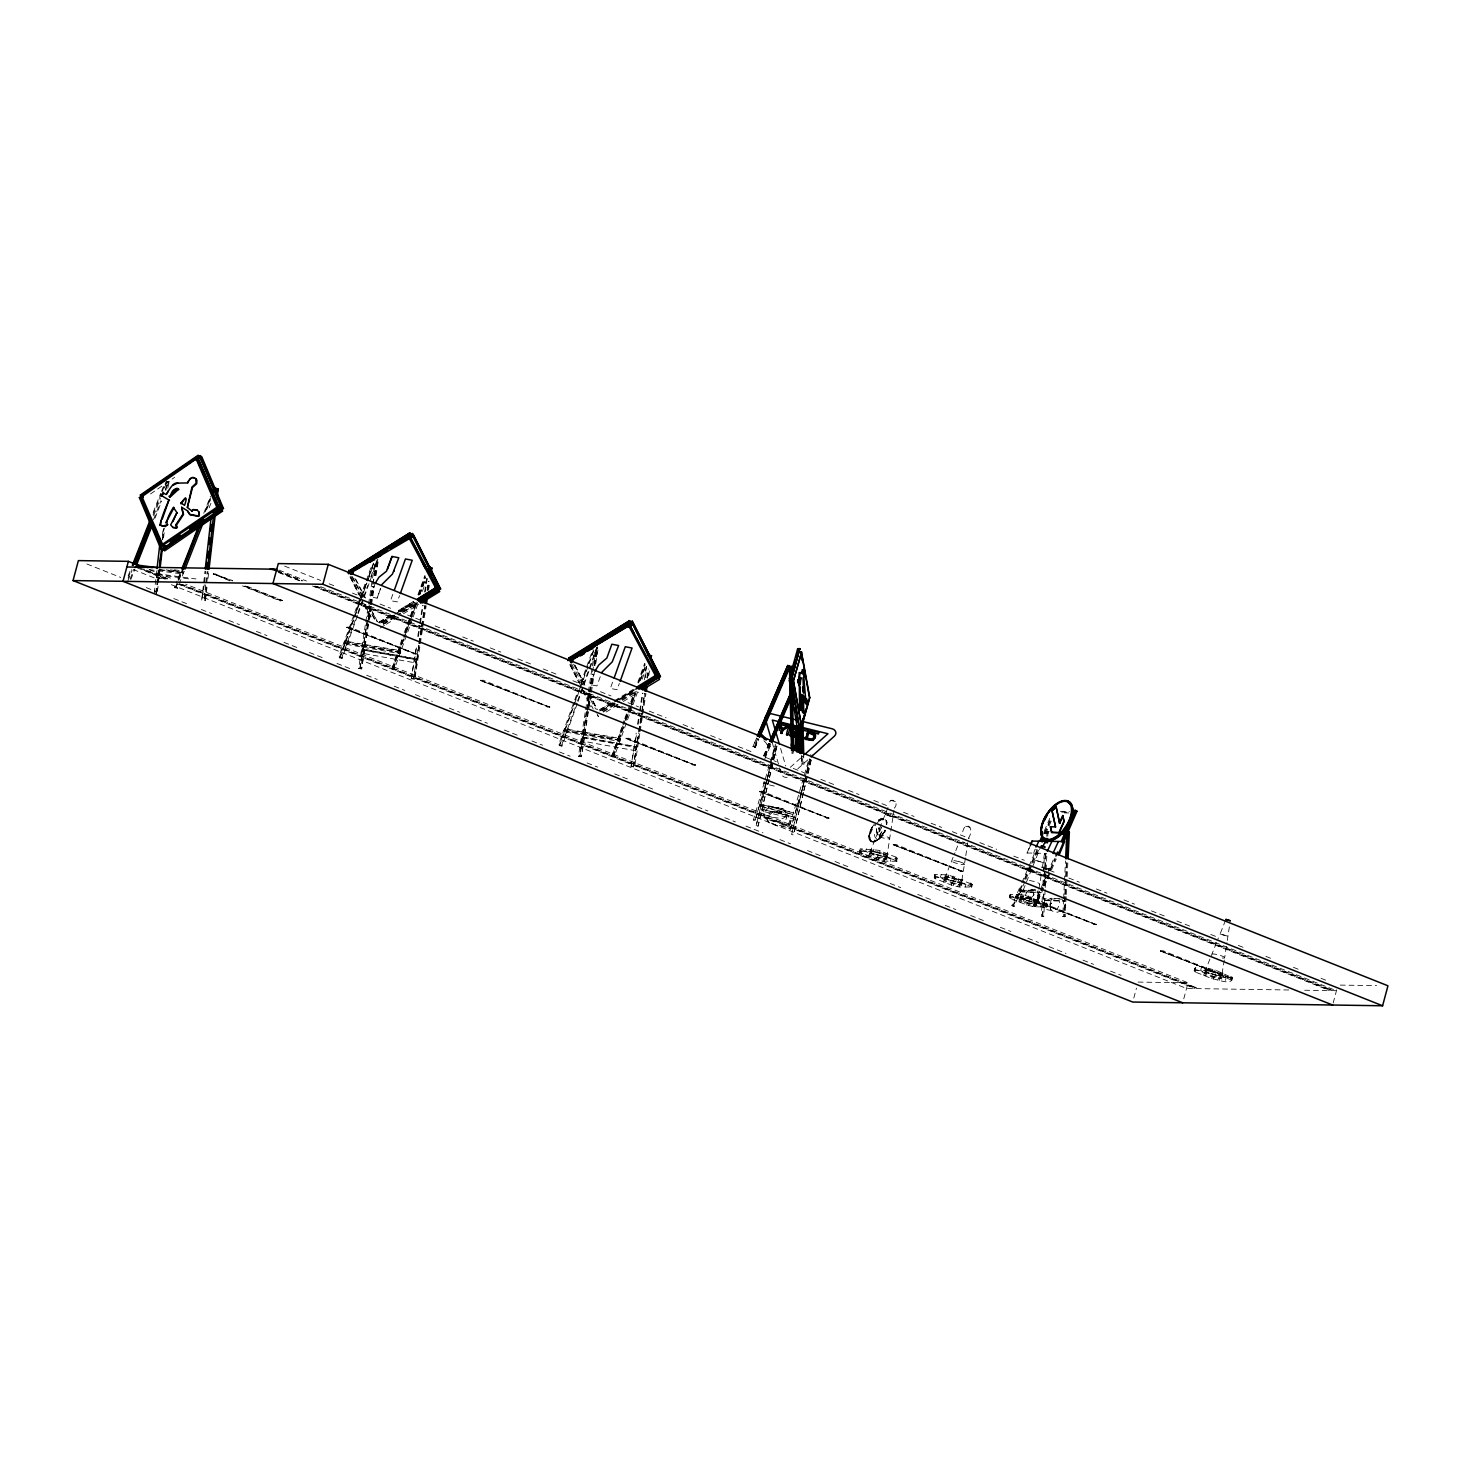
<?xml version="1.0" encoding="UTF-8"?>
<svg xmlns="http://www.w3.org/2000/svg" width="1461" height="1461" viewBox="0 0 1461 1461"><rect width="100%" height="100%" fill="white"/><g stroke="black" fill="none" stroke-linecap="round" stroke-linejoin="round"><path stroke-width="0.75" stroke-dasharray="5 3.75" d="M1045.126 889.658L1043.793 916.376L1041.364 916.266L1042.46 894.004M1042.917 885.092L1043.464 873.97M1043.574 871.742L1044.469 853.936M1043.483 894.022L1042.369 916.284L1041.364 916.266M1043.921 885.11L1045.473 853.955M1043.884 894.095L1042.77 916.357L1043.793 916.376M1044.323 885.202L1045.985 851.8M1046.77 836.222L1046.989 831.766M1045.236 887.43L1046.898 854.046M1047.774 836.222L1048.012 831.784L1045.583 831.674M1044.925 900.633L1064.923 900.926L1043.501 900.542L1044.925 900.633L1044.999 898.899L1043.592 898.807L1062.786 899.154M1066.146 896.652L1065.16 916.704L1062.731 916.595L1063.498 900.999M1063.608 898.771L1064.393 883.193M1064.503 880.965L1065.507 860.931M1064.74 896.561L1063.736 916.595L1062.731 916.595M1064.85 894.333L1065.617 878.755M1065.726 876.527L1066.512 860.949M1065.142 896.652L1064.138 916.686L1065.16 916.704M1065.252 894.424L1066.019 878.828M1066.146 876.6L1066.914 861.022M1066.256 894.442L1067.041 878.846M1067.151 876.618L1067.918 861.04M156.491 577.716L156.893 573.68L158.518 573.716L156.491 577.716L165.312 578.94M154.245 593.166L156.784 570.813M165.951 490.33L166.956 481.381L169.147 481.692M155.779 593.33L158.61 568.694M162.427 535.146L162.938 530.672M167.741 488.248L169.293 481.6M156.418 593.476L157.441 584.528M157.697 582.3L159.231 568.877M162.536 539.821L163.796 528.645M156.564 593.385L159.359 568.786M162.664 539.73L163.942 528.553M157.478 591.285L158.226 584.583M158.482 582.355L160.016 568.932M163.577 537.63L164.6 528.699M206.987 587.304L205.453 600.708L201.691 600.307L203.481 584.656M203.736 582.409L204.997 571.233M204.266 584.71L201.691 600.307M204.522 582.464L205.8 571.288M205.709 584.911L203.883 600.599L205.453 600.708M205.91 582.72L207.225 571.488M204.704 600.599L206.494 584.966M206.75 582.72L208.01 571.543M208.01 578.355L208.759 571.653M361.524 653.14L362.091 649.122L363.314 649.122L417.097 658.966L416.969 659.879L362.584 650.035L361.524 653.14L415.91 662.984L416.348 659.879M362.584 650.035L363.314 649.122M417.097 658.966L415.874 658.984L415.91 662.984M635.736 750.753L581.332 740.928L581.916 736.91L636.923 746.735L635.115 750.771L635.699 746.754L636.923 746.735M583.14 736.892L581.332 740.928M877.659 855.251L881.969 856.274A8.51 1.461 15 0 0 886.973 856.347L893.968 810.38M894.296 808.17C900.323 802.071 889.292 795.861 889.201 804.427M965.465 857.899L961.155 884.526M965.794 855.744L967.766 842.76M968.442 838.358C975.784 826.689 963.712 819.457 962.342 834.322M1041.109 875.614L1036.488 904.396M1042.442 866.957L1045.108 849.407M1224.3 960.041L1221.323 977.957M1222.254 957.996A6.483 1.114 15 0 0 1224.647 957.832L1226.948 942.674M1227.277 940.519L1229.614 925.178M371.204 606.735L361.634 668.937L358.639 668.481L365.469 624.048M365.816 621.82L368.209 606.278M368.556 604.05L375.057 561.846M359.808 668.517L369.377 606.315M369.724 604.105L372.464 586.318M372.811 584.108L376.573 559.673M360.045 668.645L369.633 606.443M369.962 604.233L372.701 586.445M373.048 584.236L376.81 559.8M370.217 606.461L360.63 668.681L358.639 668.481M370.546 604.251L373.286 586.482M375.002 575.36L377.395 559.819M370.637 606.717L361.634 668.937M370.966 604.489L373.706 586.719M375.422 575.616L377.815 560.056M371.551 604.507L374.29 586.738M376.007 575.634L378.399 560.074M418.814 645.762L413.682 679.091L411.253 678.653L416.403 645.324M417.773 636.448L419.471 625.326M419.818 623.116L422.558 605.347M424.603 592.015L426.667 578.684M411.253 678.653L416.988 645.342M418.339 636.466L420.056 625.363M420.403 623.135L423.142 605.365M425.188 592.034L427.251 578.702M411.838 678.671L413.426 678.963L418.558 645.634M418.905 643.424L424.731 605.658M427.123 590.098L428.493 581.204M419.143 643.552L424.968 605.785M427.361 590.226L428.73 581.332M419.143 645.652L414.851 679.128L419.983 645.817M419.49 643.443L425.315 605.676M427.708 590.116L429.077 581.241M420.311 643.589L426.137 605.822M428.53 590.262L429.552 583.596M591.029 694.505L581.441 756.707L578.446 756.25L585.295 711.817M585.642 709.608L588.034 694.048M588.381 691.838L594.883 649.615M586.464 711.872L579.615 756.305L578.446 756.25M586.811 709.644L589.203 694.085M589.55 691.875L592.289 674.105M592.618 671.877L596.38 647.442M586.701 712L579.871 756.433L590.025 694.249M587.048 709.772L589.44 694.231M589.787 692.003L592.527 674.233M593.896 665.339L596.636 647.57L583.724 683.839M590.372 692.021L593.111 674.251M594.481 665.358L597.22 647.588M590.445 694.486L581.441 756.707M591.815 685.611L593.531 674.489M594.901 665.613L597.64 647.844M591.376 692.295L594.116 674.507M595.814 663.404L598.225 647.862M639.79 733.586L634.658 766.915L633.49 766.861L631.079 766.422L636.211 733.112M637.58 724.218L639.297 713.114M639.644 710.886L642.365 693.117M644.429 679.785L646.474 666.453M631.079 766.422L636.795 733.13M638.165 724.236L639.881 713.132M640.21 710.904L642.95 693.135M645.36 677.594L646.73 668.7M631.663 766.441L633.252 766.733L638.384 733.404M638.731 731.194L641.47 713.425M641.799 711.197L644.538 693.427M646.931 677.867L648.3 668.992M633.49 766.861L641.708 713.552M642.055 711.324L644.794 693.555M647.186 677.995L648.209 671.33M633.252 766.733L638.968 733.44M639.315 731.212L645.123 693.445M647.515 677.886L648.556 671.22M640.137 731.358L645.963 693.591M648.684 675.822L649.725 669.156M769.089 779.498L758.04 826.141L756.141 825.812L766.13 783.626M766.641 781.398L770.331 765.856M770.86 763.628L775.06 745.859M767.409 779.078L756.141 825.812M767.92 776.868L771.609 761.327M772.139 759.099L775.809 743.558M768.851 779.59L758.04 826.141M769.381 777.38L773.07 761.82M773.581 759.61L777.27 744.069M769.6 777.27L773.289 761.729M773.819 759.519L777.489 743.959M795.222 819.274L762.021 811.074L762.423 809.394L795.843 817.484L762.423 809.394M762.642 809.303L762.021 811.074M803.495 792.702L793.506 834.888L791.606 834.56L800.537 796.811M801.066 794.601L804.755 779.042M805.267 776.832L809.485 759.063M801.815 792.282L791.606 834.56M802.345 790.054L806.034 774.513M806.545 772.285L810.764 754.533M803.276 792.793L793.506 834.888M803.806 790.565L812.206 755.027M804.025 790.474L812.444 754.935M229.925 580.912L213.343 573.863L232.536 580.547M213.233 574.283L215.844 573.899M280.019 600.836L282.63 600.471L280.019 600.836L242.453 585.898M346.823 627.408L349.435 627.043L416.129 654.017L346.823 627.408L416.129 654.017M413.627 653.98L416.239 653.615M480.432 680.552L483.025 680.169L549.72 707.142L480.432 680.552L549.72 707.142M547.218 707.106L549.829 706.74M626.038 738.554L628.65 738.189L695.345 765.162L626.038 738.554L695.345 765.162M692.843 765.126L695.454 764.76M759.629 791.698L762.24 791.314L828.935 818.306L759.629 791.698L828.935 818.306M826.433 818.27L829.044 817.886M896.798 861.278L884.124 861.168L877.075 859.506L860.054 852.713L859.89 848.914L878.974 857.315L897.474 858.721M859.305 851.379L860.346 848.768L878.463 850.265L896.616 857.388L896.853 861.205M859.835 852.512L860.529 849.973M860.712 853.023L861.406 850.466M869.715 853.918L870.391 851.361M859.671 851.325L871.651 851.489L872.327 848.951M871.651 851.489L873.13 851.726L873.824 849.17M873.13 851.726L877.623 852.767L878.317 850.229M876.655 859.36L877.349 856.803M896.853 861.15L879.412 853.315L880.088 850.759M878.445 859.908L879.12 857.351M882.937 860.949L883.613 858.411M884.416 861.186L885.11 858.63M886.352 858.758L887.028 856.219M893.237 844.823L895.849 844.458L962.525 871.432L893.237 844.823L962.525 871.432M895.337 859.652L896.031 857.114M896.232 860.164L896.908 857.607M896.397 861.351L897.091 858.812M934.711 874.682L934.876 878.463L951.878 885.275L958.927 886.937L971.602 887.046M934.474 877.093L935.15 874.536L948.189 874.847L972.35 884.362L971.656 886.973L952.59 878.572L934.127 877.148M934.656 878.28L934.693 874.737M935.533 878.791L935.35 875.76M944.518 879.686L945.212 877.13M946.545 877.257L947.13 874.719M947.952 877.495L948.627 874.938M952.444 878.536L953.12 875.979M951.458 885.129L952.152 882.572L936.209 876.235M954.216 879.084L954.91 876.527M953.248 885.676L953.942 883.12L972.277 884.489M960.023 871.395L962.635 871.03M957.74 886.717L958.416 884.179M959.238 886.937L959.914 884.398M970.268 885.476L970.835 882.864M971.035 885.932L971.711 883.375M971.218 887.119L971.894 884.581M971.675 886.918L972.35 884.362M1009.642 896.981L1010.482 894.406L1023.522 894.716L1047.683 904.249L1046.989 906.843L1027.905 898.46L1009.405 897.054M1009.971 898.168L1010.026 894.625L1010.19 898.351L1027.211 905.144L1034.26 906.806L1046.916 906.916M1010.848 898.661L1010.683 895.648M1019.851 899.556L1020.527 896.999M1021.878 897.145L1022.463 894.589M1023.266 897.364L1023.942 894.808M1026.827 897.967L1029.439 897.602L1096.134 924.576L1026.827 897.967L1096.134 924.576M1027.759 898.405L1028.434 895.867M1026.791 904.998L1027.467 902.441L1011.542 896.104M1029.548 898.953L1030.224 896.415M1028.562 905.546L1029.256 902.989L1047.61 904.359M1033.055 906.605L1033.749 904.049M1039.575 891.356L1033.256 905.875L1034.516 906.697L1035.228 904.268M1045.601 905.345L1046.167 902.752M1046.35 905.802L1047.044 903.245M1046.533 907.007L1047.208 904.45M1093.632 924.539L1096.243 924.156M1133.809 998.046L1136.475 988.074M1160.436 951.093L1163.029 950.727L1229.724 977.701L1160.436 951.093L1229.724 977.701M1183.775 998.794L1188.067 982.815L185.602 584.108M1194.842 971.748L1194.185 970.725C1194.806 962.233 1209.781 969.447 1215.059 969.958L1232.518 977.793C1232.08 986.212 1217.013 979.089 1211.772 978.596L1195.025 971.894L1194.861 968.168M1194.24 970.597L1195.317 967.967M1195.701 972.222L1195.5 969.154M1193.655 988.038L1196.267 987.673L1193.655 988.038L177.767 583.998M1204.686 973.117L1205.362 970.561M1194.641 970.506L1206.622 970.688L1207.297 968.15M1206.713 970.688L1207.955 970.889L1208.795 968.369M1208.101 970.926L1212.593 971.967L1213.287 969.41M1211.772 978.596L1212.32 976.003L1196.376 969.666M1231.842 980.349L1214.383 972.515L1215.059 969.958M1213.415 979.107L1214.091 976.551L1232.445 977.92M1217.908 980.148L1218.584 977.592M1219.387 980.368L1220.081 977.829M1227.222 977.665L1229.833 977.299M1230.326 978.852L1231.002 976.295M1231.203 979.345L1231.879 976.806M1231.459 980.55L1232.061 977.993M1328.378 990.047L1330.989 989.681L1328.378 990.047L312.49 586.007M1333.162 1003.031L1336.906 989.042M774.257 786.091L763.793 783.516L764.213 781.325M767.043 779.224L755.081 820.406L753.401 819.986L775.444 744.124M755.081 820.406L767.007 778.603M767.646 776.43L772.047 761.254M772.686 759.081L776.467 746.078M767.682 777.051L772.084 761.875M772.723 759.702L776.503 746.699M759.775 805.668L793.013 814.489L759.811 806.289L760.231 804.098L793.469 812.9L760.231 804.098M759.811 806.289L760.268 804.719M801.267 792.3L790.547 829.154L788.867 828.734L808.992 758.752M790.547 829.154L804.372 780.85M806.892 772.175L810.672 759.172M801.888 790.145L806.308 774.969M806.929 772.796L810.709 759.793M375.258 583.14L370.382 596.892L377.139 598.152L382.051 584.437M377.139 598.152L380.609 588.326M392.772 594.371L390.562 600.654L397.319 601.932L399.529 595.631M595.084 670.928L590.189 684.661L596.946 685.94L601.859 672.224M612.579 682.159L610.369 688.441L617.126 689.702L619.336 683.419M357.452 615.793L342.148 658.327L339.719 657.888L338.842 656.72L359.516 599.302M360.283 597.165L371.77 565.279M342.148 658.327L339.664 656.866L360.337 599.448M361.104 597.312L368.008 578.191M368.775 576.054L374.893 559.052M339.719 657.888L355.041 615.355M355.808 613.218L361.159 598.334M361.926 596.216L368.062 579.195M368.829 577.077L374.947 560.056M340.121 657.45L353.891 619.172M354.658 617.035L366.912 583.012M367.679 580.894L373.797 563.873M341.691 657.742L357.014 615.209M357.781 613.072L367.734 585.441M370.802 576.931L376.92 559.91M358.219 613.657L363.588 598.773M364.355 596.654L378.125 558.376M412.404 619.044L394.799 667.951L392.388 667.513L403.419 635.042M404.186 632.905L409.555 618.021M410.322 615.903L414.906 603.137M417.974 594.627L424.859 575.488M392.388 667.513L402.341 639.881M405.391 631.371L409.993 618.606M410.76 616.487L415.362 603.722M418.412 595.211L425.315 576.072M403.473 639.571L393.52 667.22L404.569 634.731M405.336 632.613L416.056 602.845M419.124 594.335L425.242 577.332M404.24 637.453L416.495 603.43M419.563 594.919L425.681 577.917M394.799 667.951L393.904 666.782L405.391 634.896M406.158 632.759L416.878 602.991M419.946 594.481L425.315 579.597M413.171 616.926L418.54 602.042M422.357 591.395L426.959 578.647M577.278 703.563L561.955 746.096L559.545 745.658L558.668 744.489L573.972 701.956M574.739 699.837L577.807 691.327M580.875 682.817L593.878 646.675M561.955 746.096L559.49 744.635L574.794 702.102M575.561 699.983L587.815 665.96M588.582 663.824L594.718 646.821M559.545 745.658L595.54 645.707M561.517 745.512L576.839 702.978M577.588 700.86L582.957 685.976M578.045 701.444L583.396 686.56M584.163 684.424L597.951 646.146M632.229 706.814L614.606 755.739L612.196 755.3L624.011 720.693M624.778 718.556L633.964 693.044M637.8 682.415L644.685 663.276M612.196 755.3L624.45 721.277M625.217 719.141L628.285 710.63M631.353 702.138L635.17 691.491M638.238 682.999L645.123 663.86M623.299 727.359L613.346 754.99L624.395 722.519M625.162 720.383L630.513 705.499M631.28 703.38L635.115 692.751M638.932 682.104L645.068 665.102M626.367 718.849L629.417 710.338M630.184 708.22L636.32 691.199M640.137 680.57L645.506 665.686M614.606 755.739L613.73 754.57L625.217 722.665M625.984 720.547L631.335 705.645M632.102 703.526L635.937 692.898M640.539 680.132L645.89 665.248M632.997 704.695L637.58 691.93M642.183 679.182L646.766 666.417M400.369 650.638L399.949 653.633L344.851 644.082L343.938 642.858L399.803 652.209L400.369 650.638L345.271 641.087L344.705 642.657L399.803 652.209M344.851 644.082L345.271 641.087M399.949 653.633L399.328 651.606M620.195 738.408L619.774 741.421L564.676 731.851L563.763 730.646L619.61 739.996L620.195 738.408L565.097 728.856L564.512 730.427L619.61 739.996M564.676 731.851L565.097 728.856M619.774 741.421L619.154 739.376M128.148 575.89L130.65 569.553M153.168 512.427L160.673 493.38M161.514 491.28L163.997 484.924M128.075 578.118L131.399 569.644M153.076 514.637L161.422 493.489M162.262 491.371L166.426 480.797M127.892 580.839L132.056 570.265M153.642 515.77L160.4 498.347M161.24 496.229L167.065 481.418M130.157 578.921L133.499 570.466M153.496 519.696L161.002 500.648M165.166 490.074L168.508 481.619L166.664 488.577M130.814 579.542L134.978 568.968M154.994 518.198L161.66 501.269M184.086 571.324L177.42 588.253L174.589 587.34L177.091 580.985M177.913 578.866L180.415 572.529M203.755 513.286L210.439 496.356M174.589 587.34L176.014 587.523L177.877 580.565M178.699 578.446L181.201 572.109M205.38 510.747L210.384 498.055M175.229 587.943L181.894 571.032M205.252 511.788L210.256 499.096M177.42 588.253L176.124 587.012L182.68 570.612M206.859 509.25L210.293 500.283M209.106 507.862L211.608 501.507M165.823 484.541L167.211 481.436M870.884 852.567L870.245 851.617L888.361 806.49M945.066 877.385A8.51 1.461 15 0 1 950.07 877.458L954.38 878.463A8.876 1.534 15 0 1 961.137 881.147L961.776 882.115A8.51 1.461 15 0 1 956.772 882.042L952.462 881.02A8.876 1.534 15 0 1 945.705 878.335L945.066 877.385L954.983 852.676M955.786 850.649L959.055 842.54M1021.02 898.205L1020.381 897.255L1040.981 845.956M1205.873 971.766L1205.215 970.798L1218.401 937.999M1220.026 933.944L1227.934 936.191L1220.045 934.145L1225.834 919.499M183.995 571.635L183.027 574.009L182.041 571.927L166.225 569.881M160.126 569.644L182.698 572.548L183.337 570.995M756.615 738.207L753.036 746.498L756.488 738.042M757.583 738.572L754.278 747.174L755.227 747.557L758.807 739.266M754.278 747.174L757.857 738.882M755.227 747.557L758.405 738.791M763.628 755.83L768.997 743.393L770.915 744.124L769.6 747.009L764.395 741.859M763.774 755.994L769.125 743.558M764.322 755.903L769.691 743.448M764.596 756.214L769.947 743.777M765.29 756.268L770.659 743.832M764.797 758.825L771.061 744.306M1030.553 845.188L1027.12 853.133L1029.475 847.033M1033.95 870.573L1025.878 869.66L1026.553 868.126L1031.101 868.181M1035.137 849.115L1033.639 853.224M1024.965 881.494L1014.153 906.386L1013.149 906.368L1011.889 905.564L1020.91 884.818M1021.805 882.736L1028.106 868.218M1029.019 866.136L1036.233 849.535M1044.341 830.852L1049.747 818.397M1011.889 905.564L1012.911 905.583L1023.723 880.673M1024.618 878.609L1030.936 864.072M1031.831 862.008L1037.237 849.553M1044.451 832.953L1049.856 820.498M1019.321 891.63L1040.579 892.744L1019.321 891.63L1019.979 890.096L1035.539 890.315M1013.149 906.368L1023.96 881.476M1024.855 879.394L1038.369 848.275M1044.688 833.738L1050.989 819.219M1025.878 879.412L1032.178 864.894M1033.073 862.812L1039.392 848.293M1045.692 833.756L1051.993 819.237M1020.563 892.452L1021.239 890.9L1039.008 891.173M1048.614 870.007L1049.272 868.455L1050.532 869.277L1049.856 870.811M1040.469 889.274L1046.77 874.755M1047.683 872.674L1053.984 858.155M1033.256 905.875L1034.278 905.893L1042.387 887.229M1043.282 885.147L1046.88 876.837M1050.496 868.546L1055.006 858.173M1034.516 906.697L1042.624 888.014M1043.519 885.95L1055.244 858.958M1043.629 888.032L1035.52 906.715L1034.278 905.893M1044.542 885.95L1056.248 858.977M881.513 827.328L879.54 831.747L881.367 827.218M879.12 837.281C887.539 817.009 876.527 849.699 874.299 833.829L877.184 833.939L875.906 826.396M769.016 743.339L768.632 746.626M790.237 767.354L803.349 755.666M797.834 768.76L807.823 759.848M150.465 493.982L174.699 477.29M380.426 622.934L391.877 615.939M399.492 611.282L412.86 603.119M382.819 622.331L398.068 612.999M399.967 611.849L415.234 602.516M383.111 623.555L400.259 613.072M402.177 611.903L417.426 602.571M383.586 624.121L400.734 613.62M402.652 612.469L417.901 603.137M383.476 624.249L396.826 616.104M404.441 611.428L417.791 603.265M384.426 625.381L378.691 628.869L377.742 627.755M386.325 624.212L401.592 614.88M403.492 613.711L418.759 604.397M600.252 710.722L617.419 700.221M619.318 699.052L634.585 689.72M602.626 710.119L617.893 700.787M619.793 699.618L633.143 691.455M602.918 711.343L620.085 700.842M621.984 699.673L633.435 692.678M603.283 712.037L614.844 704.896M622.368 700.367L635.827 692.076M606.151 711.982L621.4 702.668M623.317 701.499L638.567 692.167M390.671 615.227L378.6 622.331L379.367 623.025M379.203 622.295L390.744 615.318M391.274 615.939L379.367 622.203M398.853 611.355L414.029 602.188M393.155 615.172L379.878 623.208L393.228 615.264M382.362 622.77L393.739 615.885M401.318 611.301L416.495 602.133M599.193 709.973L612.469 701.956M614.369 700.805L633.325 689.336M612.981 702.577L599.028 710.064M614.88 701.426L633.837 689.957M599.686 710.977L613.036 703.051M614.862 701.81L633.91 690.432M602.169 710.539L613.565 703.672M621.144 699.088L634.421 691.053M778.695 812.462L773.49 811.111L781.58 812.572L788.173 815.768L790.657 820.808L789.36 825.355L786.73 827.218L777.727 826.141L769.089 822.872L767.609 819.475L768.322 816.133L773.636 811.202L787.187 814.453L789.543 821.1L788.593 824.223L785.616 826.269L776.558 825.136L767.975 821.922L766.641 819.164L767.719 814.416L772.12 811.549L782.183 813.302L780.484 812.882M775.188 807.349L778.622 808.079L768.723 805.888L764.377 807.586L763.172 812.206L764.87 814.909L773.033 817.32L782.53 818.69L785.068 817.046L786.073 812.243L784.009 810.654L785.379 811.914L784.21 809.175L776.85 807.549M895.301 801.559L890.863 800.409M970.122 827.328L965.666 826.177M378.783 622.313L379.714 622.916M1051.39 898.15L1044.688 901.2L1043.811 906.861L1045.053 909.217L1049.838 910.258L1057.344 908.961L1059.462 904.596L1059.243 900.232M802.71 756.159L803.751 756.067M801.687 756.962L803.787 756.78M1032.69 889.621L1030.991 890.169L1032.854 890.059M801.304 757.072L801.468 763.902L802.783 764.14L802.564 755.045M801.468 763.902L803.97 764.231L803.66 757.255M1059.517 898.533L1051.573 898.515L1049.911 904.651L1050.459 909.728L1052.304 911.08L1057.399 912.23L1064.375 909.637L1065.361 904.012L1063.06 901.053M1060.376 811.293L1069.47 811.421M1061.636 812.097L1068.448 812.206M1064.247 812.9L1068.795 812.955M1044.743 831.51L1049.272 831.583M1043.702 832.295L1048.249 832.35M1044.067 833.044L1048.614 833.117M1026.9 852.987L1046.679 853.425M1044.725 868.4L1049.272 868.455M1043.702 869.167L1050.532 869.277M1025.878 869.66L1032.708 869.77M1138.082 982.084L1188.067 982.815M1340.248 985.098L1376.591 985.627M1288.766 989.992L1186.551 988.458L171.375 584.692M1304.673 990.229L1336.468 990.704L319.174 586.08M413.426 678.963L414.851 679.128M174.297 569.827L178.808 570.411M170.444 569.881L179.484 571.05M159.121 569.827L181.694 572.73M149.168 569.644L183.027 574.009M166.974 481.929L169.166 482.221M156.893 573.68L195.993 578.94M157.624 574.63L189.273 578.94M157.295 577.734L166.116 578.958M345.746 641.689L400.825 651.241M343.938 642.858L399.036 652.428M565.553 729.459L620.651 739.029M563.763 730.646L618.843 740.197M391.932 666.928L393.52 667.22M611.757 754.716L613.346 754.99M362.091 649.122L415.874 658.984M363.186 650.035L416.969 659.879M581.916 736.91L635.699 746.754M582.391 737.823L636.777 747.648M1035.374 889.676L1020.563 890.772L1018.134 895.703L1018.682 898.442L1030.425 898.46L1033.694 895.246L1035.465 890.114L1027.96 890.571L1024.636 896.196L1023.741 901.181L1025.147 903.227L1029.658 903.975L1037.018 902.021L1039.556 897.164L1037.474 891.867M763.756 782.895L767.938 783.936M755.045 819.785L753.401 819.986M790.511 828.533L788.867 828.734M964.406 842.522L962.361 841.938M958.818 861.625L955.549 860.839A6.483 1.114 15 0 0 951.714 860.785L952.207 861.515A6.757 1.169 15 0 0 957.375 863.561L960.662 864.346A6.483 1.114 15 0 0 964.479 864.401L963.986 863.67M877.623 852.767L879.412 853.315M1027.795 900.907L1032.105 901.912A8.51 1.461 15 0 0 1037.109 901.985L1036.47 901.035A8.876 1.534 15 0 0 1029.695 898.332L1025.385 897.328A8.51 1.461 15 0 0 1020.381 897.255M953.942 883.12L952.152 882.572M1029.256 902.989L1027.613 902.496M1212.593 971.967L1214.383 972.515M1212.63 974.45L1216.94 975.473A8.51 1.461 15 0 0 1221.944 975.546L1221.305 974.578A8.876 1.534 15 0 0 1214.529 971.894L1210.219 970.871A8.51 1.461 15 0 0 1205.215 970.798M1213.945 976.514L1212.32 976.003M1023.449 899.227L1025.312 899.921M1208.284 972.77L1210.146 973.464M873.313 853.571L875.176 854.283M752.908 746.334L754.826 747.082M284.639 566.119L320.671 580.437M329.163 583.816L335.519 586.336M352.466 593.093L363.058 597.312M380.024 604.05L390.617 608.269M407.564 615.008L422.412 620.907M435.122 625.965L445.715 630.184M462.68 636.923L473.273 641.142M490.22 647.88L500.831 652.099M517.778 658.838L532.608 664.737M543.218 668.955L555.929 674.014M572.876 680.753L583.487 684.972M600.434 691.71L611.027 695.929M627.993 702.668L638.585 706.887M649.177 711.105L666.143 717.844M683.091 724.583L693.683 728.802M710.649 735.54L721.241 739.759M738.189 746.498L753.036 752.397M765.747 757.455L776.339 761.674M793.305 768.413L803.897 772.632M820.845 779.37L835.692 785.288M848.403 790.328L858.995 794.547M873.842 800.445L886.553 805.504M903.501 812.261L914.111 816.462M931.059 823.219L941.651 827.419M952.243 831.638L969.209 838.377M979.801 842.595L996.749 849.334M1013.715 856.091L1024.307 860.292M1041.273 867.049L1056.102 872.947M1068.813 878.006L1079.405 882.225M1096.371 888.964L1106.963 893.182M1123.929 899.921L1134.521 904.14M1151.469 910.879L1166.316 916.777M1176.909 920.996L1189.619 926.055M1210.822 934.474L1217.177 937.012M1238.362 945.431L1244.717 947.97M1265.92 956.389L1272.275 958.927M1293.478 967.346L1299.833 969.885M1321.018 978.304L1327.373 980.842M278.905 570.064L306.445 581.021M276.933 570.447L302.39 580.565M317.22 586.464L1330.989 989.681M276.823 570.849L302.281 580.967M314.992 586.044L1330.88 990.083M278.667 572.091L299.889 580.528M314.736 586.427L1328.487 989.645M278.558 572.511L299.779 580.93M247.146 586.354L282.63 600.471M215.735 574.319L232.427 580.948M244.955 585.934L282.521 600.873M213.343 573.863L230.034 580.51M244.644 586.318L280.128 600.434M346.933 627.006L413.737 653.56M480.541 680.132L547.327 706.704M626.148 738.152L692.952 764.724M759.738 791.278L826.542 817.85M893.347 844.421L960.133 870.993M1026.937 897.547L1093.741 924.119M1160.545 950.691L1227.331 977.263M149.57 569.772L172.873 579.049M146.447 570.119L167.65 578.556M182.497 584.455L1196.267 987.673M139.982 568L167.54 578.976M180.269 584.035L1196.157 988.074M143.945 570.082L165.166 578.519M180.013 584.418L1193.765 987.636M137.48 567.964L165.056 578.94M133.225 569.516L156.528 578.793M86.875 563.983L120.788 577.46M146.228 587.578L156.82 591.796M173.768 598.535L188.615 604.434M201.326 609.493L211.918 613.711M228.884 620.45L239.476 624.669M256.424 631.408L267.016 635.626M283.982 642.365L298.811 648.264M309.403 652.483L322.132 657.541M336.961 663.44L349.672 668.499M366.638 675.238L377.23 679.456M394.178 686.195L404.788 690.414M415.381 694.632L432.328 701.371M449.294 708.128L459.886 712.329M476.834 719.086L487.444 723.286M504.392 730.043L519.221 735.942M531.95 741.001L542.542 745.201M559.49 751.958L570.1 756.177M587.048 762.916L597.64 767.135M614.606 773.873L629.435 779.772M640.028 783.991L652.757 789.05M669.704 795.788L680.296 800.007M697.262 806.746L707.855 810.965M724.802 817.703L735.413 821.922M746.005 826.141L762.952 832.88M779.918 839.618L790.511 843.837M807.458 850.576L822.306 856.475M835.016 861.533L849.845 867.432M862.574 872.491L873.167 876.71M890.114 883.448L900.725 887.667M917.672 894.406L932.502 900.305M945.23 905.363L955.823 909.582M970.652 915.481L983.381 920.54M1000.328 927.278L1010.921 931.497M1027.887 938.236L1038.479 942.455M1049.071 946.673L1066.037 953.412M1082.985 960.151L1093.577 964.37M1110.543 971.127L1121.135 975.327M877.184 833.939L875.431 824.424M871.413 841.171L871.961 841.518A12.747 6.154 -57.6 0 0 885.585 830.688M874.262 824.314A13.277 6.41 -57.6 0 0 870.975 841.518L871.14 841.609M1026.553 868.126L1027.795 868.93M1019.979 890.096L1021.239 890.9M1012.911 905.583L1014.153 906.386M763.92 740.672L769.6 747.009M597.567 715.525L598.517 716.657L596.91 713.607M793.761 752.835L791.643 752.981L792.848 753.072M573.589 664.098L584.692 685.556M588.838 693.482L597.293 709.553M571.744 664.134L582.902 684.917M586.537 692.24L595.577 709.005M354.822 578.337L364.866 597.768M377.541 621.856L369.03 605.712L377.139 621.729M352.521 577.077L363.077 597.147M368.355 607.192L375.751 621.235M351.937 576.365L362.565 596.526M367.77 606.461L375.24 620.615M575.232 665.686L584.309 683.839M589.367 693.92L596.435 708.055M574.757 665.12L584.857 685.3M588.893 693.372L596.965 709.498M570.575 664.134L580.145 682.853M583.706 690.359L593.257 709.078M570.74 665.723L581.843 687.912M582.848 689.921L590.92 706.065M569.79 664.591L578.866 682.762M582.902 690.834L590.975 706.96M355.936 579.36L365.506 598.079M350.768 576.346L361.324 597.092M364.903 604.598L372.427 619.281M350.914 577.953L363.022 602.151M364.045 604.178L371.112 618.295M349.964 576.821L359.059 594.974M364.099 605.073L371.167 619.19M780.594 748.434L785.689 765.911M772.175 742.389L778.969 765.692M779.59 767.81L781.434 774.184A4.84 4.346 0.2 0 0 789.524 776.175M878.901 827.967L879.54 831.747M878.737 827.876L879.394 831.638M1224.647 957.832L1224.154 957.101A6.757 1.169 15 0 0 1218.985 955.037L1215.698 954.27A6.483 1.114 15 0 0 1212.283 954.033M886.973 856.347L886.334 855.397A8.876 1.534 15 0 0 879.559 852.694L875.249 851.69A8.51 1.461 15 0 0 870.245 851.617M801.651 755.282L801.87 764.377M959.055 861.625A6.757 1.169 15 0 1 964.205 863.67M1029.421 880.508A6.483 1.114 15 0 1 1030.863 880.727L1034.151 881.494A6.757 1.169 15 0 1 1039.301 883.54L1039.794 884.27A6.483 1.114 15 0 1 1039.392 884.471M878.828 820.041A13.277 6.41 -57.6 0 1 886.809 824.388M885.165 830.25A13.277 6.41 -57.6 0 1 870.975 841.518M878.645 820.351A12.747 6.154 -57.6 0 1 886.297 824.515M883.174 833.062A12.747 6.154 -57.6 0 1 871.103 840.97A12.747 6.154 -57.6 0 1 872.345 827.163M878.682 819.931A13.277 6.41 -57.6 0 1 886.663 824.278M872.126 827.036A13.277 6.41 -57.6 0 0 871.614 841.719A13.277 6.41 -57.6 0 0 885.001 830.14A12.747 6.154 -57.6 0 1 872.18 841.463A12.747 6.154 -57.6 0 1 872.655 827.364M878.956 820.552A12.747 6.154 -57.6 0 1 886.553 822.379M877.257 822.671A12.747 6.154 -57.6 0 1 887.101 822.726M871.961 841.518A12.747 6.154 -57.6 0 1 875.121 824.99M763.811 814.891L765.144 818.544L773.746 821.484L782.804 822.324L785.817 820.041L786.822 816.662L783.735 809.01L769.947 806.509L764.614 811.549L763.811 814.891M1065.233 904.195L1064.375 909.637L1065.233 904.195M1033.95 893.913L1033.694 895.246L1033.53 892.233L1033.95 893.913M866.318 848.859L865.642 851.416L871.322 853.662L871.998 851.124L866.318 848.859M869.405 853.644L868.711 856.201L872.984 856.256L873.678 853.717L869.405 853.644M883.759 853.863L883.083 856.42L887.357 856.475L888.032 853.936L883.759 853.863M885.421 856.456L884.745 859.013L890.425 861.278L891.119 858.721L885.421 856.456M941.121 874.628L940.446 877.166L946.125 879.431L946.819 876.892L941.121 874.628M944.208 879.412L943.514 881.969L947.787 882.024L948.481 879.485L944.208 879.412M958.58 879.632L957.886 882.188L962.16 882.243L962.854 879.686L958.58 879.632M960.242 882.225L959.548 884.782L965.246 887.028L965.922 884.489L960.242 882.225M1016.454 894.497L1015.76 897.054L1021.458 899.319L1022.134 896.762L1016.454 894.497M1019.522 899.282L1018.847 901.839L1023.12 901.912L1023.796 899.355L1019.522 899.282M1033.895 899.501L1033.201 902.058L1037.493 902.113L1038.168 899.574L1033.895 899.501M1035.557 902.094L1034.881 904.651L1040.561 906.916L1041.236 904.359L1035.557 902.094M1201.289 968.059L1200.613 970.597L1206.293 972.862L1206.969 970.305L1201.289 968.059M1204.375 972.843L1203.681 975.4L1207.955 975.455L1208.649 972.916L1204.375 972.843M1218.73 973.063L1218.054 975.601L1222.327 975.674L1223.003 973.117L1218.73 973.063M1220.392 975.656L1219.716 978.194L1225.395 980.459L1226.089 977.92L1220.392 975.656M1050.094 904.469L1051.536 903.117L1050.094 904.469L1050.459 909.728L1050.094 904.469M413.445 601.475L398.269 610.643L413.518 601.567M414.011 602.553L395.054 614.022L414.084 602.644M885.311 814.635L892.963 816.991L885.311 814.635M1035.429 860.273L1043.099 862.629L1035.429 860.273M872.235 851.106L871.048 851.142A8.729 1.498 15 0 0 874.208 853.936A8.729 1.498 15 0 0 885.202 856.456L886.389 856.42A8.729 1.498 15 0 0 884.124 853.991L882.261 853.297A8.729 1.498 15 0 0 872.235 851.106M871.541 853.662L870.372 853.699A8.729 1.498 15 0 0 872.637 856.128L874.5 856.822A8.729 1.498 15 0 0 884.526 859.013L885.695 858.977A8.729 1.498 15 0 0 883.43 856.548L881.567 855.854A8.729 1.498 15 0 0 871.541 853.662M947.038 876.874L945.87 876.91A8.729 1.498 15 0 0 948.116 879.339L949.979 880.052A8.729 1.498 15 0 0 960.005 882.225L961.192 882.188A8.729 1.498 15 0 0 958.927 879.759L957.065 879.065A8.729 1.498 15 0 0 947.038 876.874M946.363 879.431L945.176 879.467A8.729 1.498 15 0 0 947.44 881.896L949.303 882.59A8.729 1.498 15 0 0 959.329 884.782L960.498 884.745A8.729 1.498 15 0 0 958.252 882.316L956.389 881.622A8.729 1.498 15 0 0 946.363 879.431M1022.353 896.762L1021.184 896.798A8.729 1.498 15 0 0 1024.344 899.574A8.729 1.498 15 0 0 1035.338 902.113L1036.506 902.076A8.729 1.498 15 0 0 1034.242 899.647L1032.379 898.935A8.729 1.498 15 0 0 1022.353 896.762M1021.677 899.3L1020.508 899.337A8.729 1.498 15 0 0 1022.755 901.766L1024.618 902.478A8.729 1.498 15 0 0 1034.644 904.651L1035.831 904.615A8.729 1.498 15 0 0 1033.566 902.186L1031.703 901.492A8.729 1.498 15 0 0 1021.677 899.3M1207.206 970.305L1206.019 970.341A8.729 1.498 15 0 0 1209.178 973.117A8.729 1.498 15 0 0 1220.172 975.656L1221.359 975.619A8.729 1.498 15 0 0 1219.095 973.19L1217.232 972.496A8.729 1.498 15 0 0 1207.206 970.305M1206.512 972.862L1205.343 972.898A8.729 1.498 15 0 0 1207.608 975.327L1209.471 976.021A8.729 1.498 15 0 0 1219.497 978.213L1220.665 978.176A8.729 1.498 15 0 0 1218.401 975.747L1216.538 975.035A8.729 1.498 15 0 0 1206.512 972.862M1025.275 899.245L1018.682 898.442L1025.275 899.245M882.334 835.418L880.727 835.071A6.483 1.114 15 0 0 876.91 835.016L877.404 835.747A6.757 1.169 15 0 0 882.572 837.81L885.841 838.577A6.483 1.114 15 0 0 889.676 838.632L889.183 837.902A6.757 1.169 15 0 0 884.015 835.856L882.334 835.418M1039.355 896.707L1038.168 895.283L1039.355 896.707"/><path stroke-width="1.5" d="M801.377 710.192L799.532 708.676L799.368 687.054L797.651 680.15L799.167 680.296L798.254 682.196L800.153 687.017L800.336 708.64L801.632 710.046L801.669 694.304L802.473 709.699L803.824 712.822L802.18 711.799L802.473 709.699M797.432 728.82L779.224 724.199L782.512 729.313L787.972 726.354L782.859 729.879C779.9 740.015 782.42 723.944 780.704 733.239M780.667 725.04L781.124 723.104L797.889 727.231M782.512 729.313L780.667 724.546M781.891 733.55L782.859 729.879M786.529 734.682L787.716 734.974L786.529 734.682C788.027 724.108 792.227 725.149 787.716 734.974M786.529 726.482L782.512 728.82M789.744 735.486L796.574 737.166L789.744 735.486L790.912 731.176M791.259 734.755L791.99 731.888L797.176 733.166M791.99 731.888L797.176 733.659M791.259 734.262L796.884 736.143L793.14 735.212M805.614 739.394L807.933 731.285L805.614 739.394L812.973 740.453L815.53 736.198M814.234 736.161C814.014 742.992 801.742 739.047 808.828 732.527L813.083 733.714L814.234 735.942M807.093 738.736L808.828 732.527M795.588 726.537L802.016 732.765L802.126 753.054L795.697 746.717L795.606 726.482M801.998 735.029C801.578 726.574 788.575 724.893 800.646 732.965M800.865 752.159L802.034 751.575L801.066 750.826M806.162 698.577L804.408 698.595L806.618 698.942L807.367 704.586L806.582 703.234M814.234 735.449L814.087 737.367M798.09 732.582C799.331 743.594 796.008 727.523 799.24 733.879M799.952 737.056C800.098 732.089 801.523 742.078 799.204 737.001M791.606 686.707L790.785 679.292L798.035 654.455M793.506 681.447L801.578 725.953L809.723 697.445L801.45 651.953L793.451 680.99L790.711 681.465M800.555 737.44L800.975 735.851L801.048 739.887L800.135 734.883L800.372 739.923L800.518 738.627M800.701 708.037L800.573 703.07M352.704 574.319L352.083 572.602M435.597 588.71L434.976 586.993M417.883 600.361L435.268 589.824L436.51 586.957L409.737 537.137L407.309 537.484L352.229 570.648L350.95 574.447A2.94 2.465 -39.4 0 1 352.229 570.648L352.813 571.361L351.425 571.488M418.394 600.982L435.78 590.445L437.022 587.578L410.578 537.648M570.758 662.217L572.109 658.509L627.116 625.253L629.545 624.924L656.847 675.347L655.605 678.214L638.22 688.752M571.854 660.555L572.475 661.943L572.182 659.897M654.802 674.781L655.259 676.827L655.386 675.493M655.277 678.434L656.117 674.105A2.94 2.465 -39.4 0 1 654.692 677.721L635.736 689.19M796.629 726.446L796.702 746.571L802.034 753.072M799.824 735.668C797.852 729.97 798.802 743.101 798.51 733.769L799.77 733.751L798.181 733.568M798.71 732.545L798.984 738.225L799.532 734.28L798.363 737.495M799.331 736.782L799.404 735.833M798.857 738.079L799.222 734.627M800.865 740.453L800.92 735.139L801.998 734.81M801.961 740.983L800.92 735.139M801.34 741.019L800.646 738.846M793.451 680.552L801.505 653.122L809.504 697.774M800.573 710.229L800.902 708.768M801.139 738.59L800.993 737.86M1045.017 842.796L1045.236 838.34M1046.039 842.814L1046.259 838.358M1047.446 842.906L1047.665 838.45M1065.617 858.703L1066.822 834.213M1066.621 858.721L1067.954 832.003L1066.95 831.985L1069.653 825.757M1067.242 854.338L1067.808 843.216M1068.046 858.812L1069.361 832.094L1066.95 831.985M805.668 699.381L803.221 669.595L801.797 672.206L803.221 669.595M802.856 708.238L802.746 696.678M803.824 712.822L803.331 695.016L807.367 704.586M801.158 747.119L801.066 748.032M803.02 712.858L803.532 710.101M798.765 735.303L798.546 736.344L798.747 731.979M218.182 506.73L196.45 458.243L142.192 494.695L140.603 497.16L162.335 545.647L216.593 509.195C217.999 505.488 221.451 508.446 218.255 510.62L165.294 546.889L162.792 546.341L159.121 538.032M219.844 508.154L199.463 460.69L196.139 458.224M798.144 735.321L797.889 736.983L798.126 731.998M800.591 672.681L799.368 672.663L798.345 681.885L797.651 680.15M799.167 680.296L800.171 672.626M804.865 699.435L804.993 698.395L807.075 700.696M157.039 568.585L160.089 541.757M159.486 566.649L161.514 548.752M159.87 564.311L160.893 555.381M160.272 566.704L162.299 548.806M205.252 569.005L211.114 517.578M206.056 569.06L206.805 562.357M207.316 557.883L208.083 551.181M208.85 544.46L209.617 537.758M210.366 531.055L211.133 524.353M207.444 569.297L213.543 515.642M216.1 493.288L216.612 488.814L215.297 487.59L212.886 491.718M208.266 569.315L209.033 562.595M209.544 558.139L210.567 549.19M211.078 544.716L211.827 538.013M212.594 531.311L213.361 524.59M216.922 493.288L218.182 488.924L217.159 497.872M209.014 569.406L215.132 515.751M160.893 520.719C160.984 528.992 156.126 529.229 168.983 499.936L162.226 519.093M803.331 687.145L803.605 693.117L802.527 687.181M801.267 741.969L801.87 749.329L802.345 747.155L801.925 742.882L800.318 742.005L800.938 749.365L801.34 745.11M422.905 603.119L423.58 598.681M429.863 572.328L430.538 567.891L431.945 568.055L430.922 574.721M425.315 603.557L425.991 599.12M430.1 572.456L429.899 566.85L427.543 570.941M430.447 572.347L431.123 567.909M426.484 603.594L427.16 599.156M645.123 691.327L645.817 686.889M646.292 691.382L646.986 686.926M651.095 660.262L650.949 655.679M435.433 589.039L435.086 587.304L435.688 588.363M184.543 505.342C191.464 485.582 172.782 515.349 185.218 498.128M800.19 684.46L800.92 677.575L799.386 684.497M803.532 692.003L803.02 677.904L804.299 676.279M815.311 737.695L815.293 734.463A3.452 3.105 0.2 0 0 813.777 732.892L811.659 732.198M187.355 507.442L191.994 487.006L196.176 483.189L195.61 478.514L196.943 480.231L196.705 483.646L192.523 487.463L187.355 507.442L192.304 511.368M1332.633 1005.022L272.933 583.542L278.284 563.581L328.268 564.33L1387.95 985.791L1382.599 1005.771L1132.732 1002.045L73.05 580.565L78.401 560.604L128.367 561.353L143.215 567.252M128.367 561.353L123.016 581.314L1182.716 1002.794M135.362 567.124L137.864 567.16M270.084 569.133L276.933 570.447M272.696 568.749L276.823 570.849M73.05 580.565L322.918 584.29L328.268 564.33M795.88 659.952L790.912 681.191L789.853 681.246L789.378 678.507L797.669 648.739L799.77 648.629L791.588 679.018L789.853 679.055L789.378 680.68L797.578 729.514L800.044 729.331L801.815 722.976M797.049 655.697L798.838 649.323L799.204 651.423L798.144 651.478L797.669 648.739M791.588 679.018L799.77 648.629M798.053 730.062L800.153 729.97L806.088 708.768M779.188 730.5L780.448 726.154M790.748 681.757L793.469 681.155L801.614 727.14L809.759 697.737M801.121 753.072L802.18 752.817M435.068 587.833L435.323 589.203M572.109 658.509L570.575 660.573M790.529 680.242L791.588 680.205L799.678 729.404L790.912 679M791.588 680.205L789.378 680.68M798.729 729.094L799.094 727.834L798.053 727.888M796.574 737.166L796.884 735.65M191.775 510.912L192.834 509.652L196.87 509.816L198.97 512.026L198.659 516.39L190.094 514.783L187.428 510.747L181.694 507.277L183.027 513.98L175.886 524.7L177.384 527.111L176.69 528.151L172.873 527.439L170.663 524.901L176.836 512.829L172.891 521.559M799.112 652.355L801.632 652.209M799.313 726.921L798.601 726.154L801.176 726.263M801.779 726.939L798.893 727.121M188.232 481.144C186.917 486.842 189.473 475.245 194.295 477.802L196.139 478.952M375.294 583.176L378.965 577.223L386.471 571.214L392.023 556.458L398.798 557.755L392.443 574.082L382.015 584.4M387.475 569.26L392.041 556.495M394.287 590.244L405.446 558.96L412.239 560.257L400.296 593.586M614.113 678.014L625.271 646.73L632.047 648.027L620.121 681.374M428.365 571.087L429.899 566.85M429.26 572.255L430.794 568.019L431.945 568.055M132.33 565.316L149.826 520.883M133.079 565.425L151.414 518.874M134.558 563.928L151.232 521.614M136.001 564.11L150.994 526.033M136.64 564.731L152.492 524.536M182.077 568.292L198.769 525.978M182.041 569.991L198.714 527.677M182.735 568.913L197.746 530.836M182.789 570.1L200.303 525.668M184.926 569.206L202.422 524.791M393.867 571.434L394.233 570.52M595.467 670.033L595.102 670.946L598.791 664.992L606.863 658.034L611.849 644.228L618.624 645.525L612.25 661.851L601.859 672.224M168.052 491.17C163.742 500.392 170.59 484.413 175.576 483.171L187.611 482.934M198.659 516.39L198.97 512.026M757.382 735.96L787.771 665.467L789.689 666.216L758.478 736.508M757.51 736.125L787.771 665.467M760.524 732.673L771.262 707.8M781.982 682.908L787.351 670.471M759.3 736.709L789.689 666.216M759.702 737.184L789.214 668.773M769.892 741.33L791.332 691.564M770.02 741.494L791.478 691.729M770.586 741.384L791.15 693.701M770.842 741.695L791.405 694.012M771.554 741.75L791.223 696.148M771.956 742.243L790.73 698.705M628.394 626.13L572.456 659.623L572.438 661.267M1030.334 845.042L1032.05 841.079L1064.631 841.554L1059.7 853.626L1052.961 853.37L1058.348 841.609M1030.553 845.188L1032.05 841.079M1042.46 831.473L1041.784 833.026L1043.044 833.829M1035.995 847.124L1038.789 841.317M1039.83 841.226L1042.533 835.016M1040.835 841.244L1042.643 837.098M1042.095 842.066L1043.884 837.902M1042.515 847.234L1045.309 841.408M1047.3 851.288L1051.829 841.518M1061.197 841.554L1074.712 810.417L1075.716 810.435L1076.976 811.257L1058.056 854.831M1055.901 856.091L1057.709 851.946M1062.202 841.573L1075.716 810.435M1065.763 834.176L1066.439 832.624L1065.197 831.82L1064.521 833.354L1065.763 834.176L1058.951 834.067M1062.439 842.358L1065.142 836.13M1071.461 821.612L1075.059 813.32M1059.408 823.091L1062.731 815.585L1064.174 821.484L1059.17 832.752L1051.573 832.386L1050.404 826.67L1055.554 826.963L1051.993 810.563L1056.102 806.874L1059.663 823.274L1056.102 806.874M1059.663 823.274L1063.005 815.749M1051.573 832.386L1058.915 832.587L1063.9 821.319L1062.731 815.585M218.419 508.866L218.511 507.716M760.998 733.02L759.665 735.906L758.716 735.522L759.099 732.235L766.66 739.357M165.659 522.801C185.09 489.526 163.121 519.495 167.631 524.7L165.276 526.599L160.107 524.992M408.733 539.054L352.795 571.744L352.612 573.497M654.765 675.932L637.051 686.944M162.061 526.307L167.631 524.7M813.795 737.586L811.951 739.12L807.093 738.243M176.416 525.156L183.556 514.436L181.694 507.277M801.888 748.251C800.975 733.513 803.934 755.629 799.441 746.096M172.873 527.439L176.16 527.695L175.886 524.7M814.928 738.17L812.279 740.143L805.614 738.901M801.906 752.05L795.734 744.526L799.569 750.753M434.739 588.473L417.298 599.266L434.848 588.326M163.34 492.941L161.861 495.955L163.34 492.941L166.116 494.53M169.019 496.229C170.9 499.79 170.006 490.239 175.758 488.796C178.059 486.75 179.484 491.718 178.132 488.65M169.549 496.685L176.27 489.252L178.644 489.106M170.261 496.941L178.26 489.563M1052.249 810.745L1056.358 807.056M804.993 754.205L827.93 733.751L802.272 727.414M811.147 756.889L834.45 736.125A4.84 4.346 0.2 0 0 832.332 728.82L801.833 721.296M353.379 572.456L352.631 571.854L352.959 572.84M177.712 482.988L173.22 485.089M141.333 496.302L140.366 495.042L198.148 455.229L199.518 456.416M140.658 495.699L198.44 455.887L200.796 459.302M159.979 483.463L163.705 480.888M184.214 466.753L189.802 462.9M195.39 459.064L199.116 456.489M782.859 730.372L787.972 726.847M170.17 542.25L180.433 535.219M189.766 528.809L203.736 519.185M213.069 512.774L220.538 507.643L222.51 511.131L164.673 550.852L163.322 549.665L221.524 509.871L214.073 515.002M163.322 549.665L221.141 509.944L222.51 511.131M163.011 549.007L210.329 517.559M199.664 456.106L201.782 456.782L223.478 508.519L219.497 510.108L222.035 508.428L199.664 456.106L222.035 508.428M211.681 491.499L197.801 458.389L200.34 456.69M161.02 549.318L165.677 548.313L162.39 550.505L161.02 549.318L139.361 497.562L140.786 497.653M221.36 507.825L223.478 508.519M409.865 532.863L349.252 570.959L409.865 532.863L412.44 537.009M350.987 573.863L349.727 571.507L410.815 533.977M370.035 562.175L373.852 559.837M377.65 557.499L381.467 555.162M408.149 538.799L411.965 536.461M570.794 661.632L568.713 658.034L629.691 620.633L632.248 624.797M569.078 658.728L629.691 620.633M569.553 659.295L630.531 621.893M580.327 655.788L584.144 653.451M587.943 651.113L591.76 648.775M627.974 626.568L631.773 624.231M424.293 596.125L430.009 592.618M433.826 590.299L438.117 588.527M419.344 601.402L438.41 589.751L439.724 591.559L420.658 603.229M421.718 600.8L438.884 590.317M419.709 602.096L438.775 590.445L437.643 587.961M638.384 687.4L647.935 681.575M651.734 679.237L657.943 676.297M639.151 689.19L658.235 677.52L659.55 679.347L642.383 689.829M641.434 688.715L658.235 677.52M354.713 570.228L360.392 566.777M364.191 564.494L369.889 561.042M373.669 558.759L379.367 555.308M383.166 553.025L386.946 550.724M390.744 548.441L408.149 537.94L411.29 538.525M421.608 597.604L425.407 595.303M429.205 593.002L432.986 590.719M417.809 600.27L434.885 589.952A2.94 2.465 -39.4 0 0 436.218 586.245L437.022 587.578M630.148 625.217L631.28 626.568L630.659 625.838A2.94 2.465 -39.4 0 0 627.043 625.162L572.036 658.418A2.94 2.465 -39.4 0 0 570.685 662.125M576.419 656.847L580.218 654.565M584.016 652.263L589.696 648.83M593.495 646.529L597.293 644.228M601.074 641.945L623.847 628.175M572.621 659.514L627.627 626.258L628.559 626.824M580.784 655.642L584.583 653.359M639.534 686.524L643.333 684.223M411.6 533.831L413.335 534.489L440.619 588.947L437.149 590.993L439.359 588.856L411.6 533.831L409.39 535.986L416.458 550.103M440.619 588.947L439.67 587.815L439.359 588.856M656.957 678.762L659.167 676.626L631.408 621.619L632.211 621.144L660.445 676.717L632.211 621.144M634.257 633.837L629.198 623.756L631.882 622.167L659.167 676.626M567.763 660.573L571.726 659.075L572.895 660.463M630.659 625.838L627.116 625.253M407.966 538.397L409.098 538.415M799.441 734.938L799.605 738.189M165.166 545.665L164.235 545.665M628.139 626.057L629.417 626.806M799.733 751.648L791.369 743.923L791.46 746.005L797.304 752.251M800.829 752.926L792.428 743.832M791.46 746.005L793.56 745.822L800.865 753.639M792.775 669.229L790.693 669.375L790.638 666.673C794.875 665.065 788.757 669.448 791.862 673.411M789.725 677.941L789.433 666.581L791.679 666.6L791.771 669.339M798.692 652.263L801.578 652.081M802.126 669.996L803.568 669.814M802.436 669.631L803.879 670.581M803.093 670.636L804.153 671.823M799.368 672.663L802.6 673.704L802.6 672.17M803.349 671.859L804.317 673.32M790.821 679.109L793.341 678.981M790.748 679.493L793.305 679.146M790.711 679.73L793.232 679.584M790.693 679.986L793.213 679.858M790.675 680.26L793.195 680.132M790.675 680.552L793.195 680.424L790.693 681.155M790.675 680.844L793.195 680.716M790.785 682.05L793.341 682.177M804.627 698.303L804.682 702.266L806.563 704.64M802.692 703.855L802.436 707.781M798.783 725.551L801.322 725.533M798.71 726.628L801.231 726.501M798.765 726.829L801.358 726.847M789.378 678.507L791.478 678.397M799.788 672.736L801.486 672.644M795.551 726.811L796.592 726.537M795.533 727.14L796.555 726.866M795.861 727.432L796.994 727.414M795.752 727.688L796.829 727.45M795.697 727.98L796.738 727.761M796.702 728.108L795.679 728.345L796.683 728.509M795.697 726.464L801.979 732.655M800.957 732.71L802.052 732.929M801.048 733.057L802.107 733.331M800.847 733.568L802.107 733.459L800.884 733.751M800.92 733.952L801.961 734.116M800.957 734.39L801.979 734.353M800.975 734.627L801.998 734.573M800.975 737.275L800.829 738.974M799.368 746.425L798.747 744.653C795.697 743.923 801.651 747.265 798.436 746.461L797.542 738.718L799.313 739.65L799.313 740.709L797.779 740.051L799.277 743.43L797.779 742.845L799.277 743.43M799.313 739.65L797.542 738.718M800.372 743.996L800.299 743.32A11.104 2.027 87.2 0 1 800.226 742.645L798.765 740.143L798.802 746.881L799.971 747.101C797.103 735.668 803.952 748.47 797.578 745.457M799.952 740.398L797.779 740.051M799.039 740.636L800.025 740.983M800.811 741.403L799.642 741.184L800.811 741.403L800.847 748.142M797.779 741.731L799.258 742.389M800.957 743.959L801.906 743.905M799.441 744.179L800.409 744.233M795.734 744.745L796.756 744.69M795.752 744.982L796.756 744.927M795.752 745.201L796.793 745.384M795.807 745.64L796.811 745.603M796.884 745.987L795.624 745.987L796.957 746.297M800.591 741.147L800.61 745.968L799.624 745.713M795.642 746.425L797.085 746.571M795.697 746.717L796.793 746.881M798.802 746.881L799.971 747.101M799.642 747.886L801.523 747.904M800.354 748.726L801.304 748.671M801.048 751.246L802.071 750.991M801.03 751.447L802.052 751.392L800.993 751.776M801.194 752.47L802.199 752.415L801.176 752.78M126.851 566.996L276.786 569.224M1076.976 811.257L1074.712 810.417M1068.356 832.076L1069.361 832.094M196.87 509.816L192.834 509.652M651.77 655.825L648.775 655.368M214.548 487.481L215.205 488.577M218.182 488.924L214.42 488.522M135.91 564.896L156.236 567.507M136.585 565.535L141.096 566.119M145.607 566.685L152.382 567.562M139.124 566.393L148.164 567.562M139.799 567.032L144.31 567.617M1044.104 847.197C1048.487 847.544 1038.68 844.604 1041.876 846.558M650.602 655.788L648.885 654.473L648.191 655.35M375.167 556.331L376.262 557.536M427.872 565.973L429.351 567.252M647.68 653.743L649.341 655.058M187.428 510.747L189.565 514.327L198.13 515.934M797.469 720.218L771.317 713.772A4.84 4.346 0.2 0 0 765.381 719.068M797.98 726.373L772.321 720.036L779.316 744.069M802.089 728.272L818.854 732.418L818.397 733.988L803.714 730.372M792.063 727.852L797.122 729.094M807.933 731.76L813.777 733.385A3.452 3.105 0.2 0 1 815.512 735.778M796.665 729.55L792.976 728.637L796.665 730.025M808.828 733.02L814.106 735.321M792.282 730.884L797.487 732.162M792.282 731.377L797.487 732.655M780.704 732.765L781.891 733.057M322.918 584.29L1382.599 1005.771M628.833 626.093L655.496 675.804M409.61 539.036L409.701 538.926M800.865 748.269L800.318 745.512M180.799 503.022L184.013 504.885M161.331 495.498L169.513 500.392M1055.554 826.963L1051.993 810.563M1050.404 826.67L1051.829 832.569M196.742 458.316L199.463 460.69M195.811 458.243L197.472 459.685M195.482 458.316L197.144 459.758M195.153 458.425L196.815 459.868M194.824 458.59L196.614 460.069L216.831 507.259L162.573 544.241L141.954 496.63L194.97 459.831L196.541 459.941M194.295 477.802L192.669 477.747M190.953 478.368L189.4 479.555M218.036 505.469L219.807 507.186M218.2 506.054L219.862 507.497M218.219 506.383L219.881 507.825M218.109 507.077L219.771 508.501M217.999 507.424L219.661 508.848M217.835 507.771L219.497 509.195M217.652 508.099L219.314 509.524M217.433 508.41L219.095 509.834M217.178 508.702L218.821 510.126M216.885 508.958L218.547 510.4M216.593 509.195L218.255 510.62M141.626 495.188L143.269 496.63M141.37 495.48L143.014 496.923M141.133 495.79L142.794 497.233M140.95 496.119L142.612 497.562M140.786 496.466L142.447 497.909M140.749 498.438L142.411 499.863M164.289 545.099L165.951 546.542M163.961 545.3L165.623 546.743M163.632 545.464L165.294 546.889M163.303 545.574L164.965 546.998M162.975 545.647L164.636 547.071M162.335 545.647L164.308 547.108M160.984 544.643L163.705 547.017M140.366 495.042L141.717 496.229M139.361 497.562L140.713 498.749M163.395 547.966L163.705 549.592M212.612 489.983L213.945 491.225M795.405 748.324L799.788 753.018M790.912 678.032L790.657 666.709M761.93 735.413L766.185 740.161M761.619 736.07L764.468 739.248M409.427 538.579L435.634 587.87M568.713 658.034L569.662 659.148M352.375 571.854L347.955 572.785L348.905 573.917M348.887 570.265L349.727 571.507M629.07 626.258L630.038 627.317M656.245 674.416L656.847 675.347M656.354 675.402L656.811 676.388M655.496 676.151L654.893 675.092M570.557 661.596L571.288 662.837M409.737 537.137L411.472 538.799M409.756 539.091L408.404 538.379L409.098 538.981M407.82 538.105L407.309 537.484A2.94 2.465 -39.4 0 1 410.87 538.068M352.083 573.041L352.612 574.009M350.859 572.456L350.768 572.803M427.434 569.242L428.365 570.411M173.457 507.478L177.365 513.286M657.468 675.731L658.71 678.087M422.886 563.636L425.005 567.653M636.265 637.873L641.324 647.953M412.386 533.375L439.67 587.815M421.517 560.184L425.553 568.256M779.224 724.199L781.653 730.062M220.538 507.643L221.524 509.871M154.72 527.987L157.368 534.014M200.413 455.595L222.109 507.332M141.662 499.735L150.319 520.426M152.054 524.572L162.445 549.409M140.11 497.069L162.39 550.505M765.984 721.186L771.554 740.27M792.373 691.09L793.159 695.473M793.944 699.856L794.711 704.239M795.496 708.622L796.263 713.005M797.049 717.388L797.834 721.771M798.619 727.286L798.984 729.386M801.358 655.861L801.998 660.664M790.237 681.264L790.967 685.702M791.716 690.14L792.465 694.596M793.213 699.034L793.962 703.471M794.693 707.909L795.441 712.347M796.19 716.785L796.939 721.223M800.336 743.722L800.61 745.968M800.007 737.969L799.897 736.271M803.513 673.357L803.568 674.927M802.82 718.757L803.751 755.136M801.468 722.903L802.491 752.78M801.358 743.905L801.578 752.999M800.537 727.523L800.665 732.071M792.264 689.336L793.834 750.735M791.716 698.815L791.825 703.362M792.519 730.646L793.049 751.118M791.04 682.579L792.775 750.808M790.017 673.868L791.131 717.077M791.478 730.719L791.935 748.927M789.853 682.488L791.588 750.717M799.715 740.106L799.733 746.827M798.491 738.682L798.436 746.461M797.779 742.845L797.797 744.599M1062.129 801.432A22.554 11.578 -56.8 0 1 1067.187 826.214A22.554 11.578 -56.8 0 1 1041.529 834.615M1041.456 828.88A22.554 11.578 -56.8 0 1 1042.131 825.593M1042.643 823.894A22.554 11.578 -56.8 0 1 1054.02 806.435M1055.372 805.285A22.554 11.578 -56.8 0 1 1058.111 803.349M1071.753 807.458A21.659 11.104 -56.8 0 1 1071.972 811.458M1071.169 816.115A21.659 11.104 -56.8 0 1 1048.468 839.874M1044.505 820.443A21.659 11.104 -56.8 0 1 1047.117 815.512M1068.356 802.363A21.659 11.104 -56.8 0 1 1070.511 804.354M1069.269 802.966A21.659 11.104 -56.8 0 1 1067.681 826.597A21.659 11.104 -56.8 0 1 1046.441 839.728M804.481 738.627L804.792 737.604L804.481 738.627M798.144 649.305L797.669 650.93L800.244 649.195L798.144 649.305M1074.018 811.494L1073.342 813.028L1074.602 813.85L1075.259 812.298L1074.018 811.494M1225.962 919.426L1230.272 920.759L1225.962 919.426M213.854 486.86L215.205 488.102L213.854 486.86M1055.518 837.993A22.554 11.578 -56.8 0 0 1070.822 803.495A22.554 11.578 -56.8 0 0 1043.72 820.26A22.554 11.578 -56.8 0 0 1055.518 837.993M1055.299 837.135A21.659 11.104 -56.8 0 0 1070 804.007A21.659 11.104 -56.8 0 0 1043.976 820.096A21.659 11.104 -56.8 0 0 1055.299 837.135M1055.262 837.829A22.554 11.578 -56.8 0 0 1070.566 803.331A22.554 11.578 -56.8 0 0 1043.464 820.096A22.554 11.578 -56.8 0 0 1055.262 837.829"/></g></svg>
